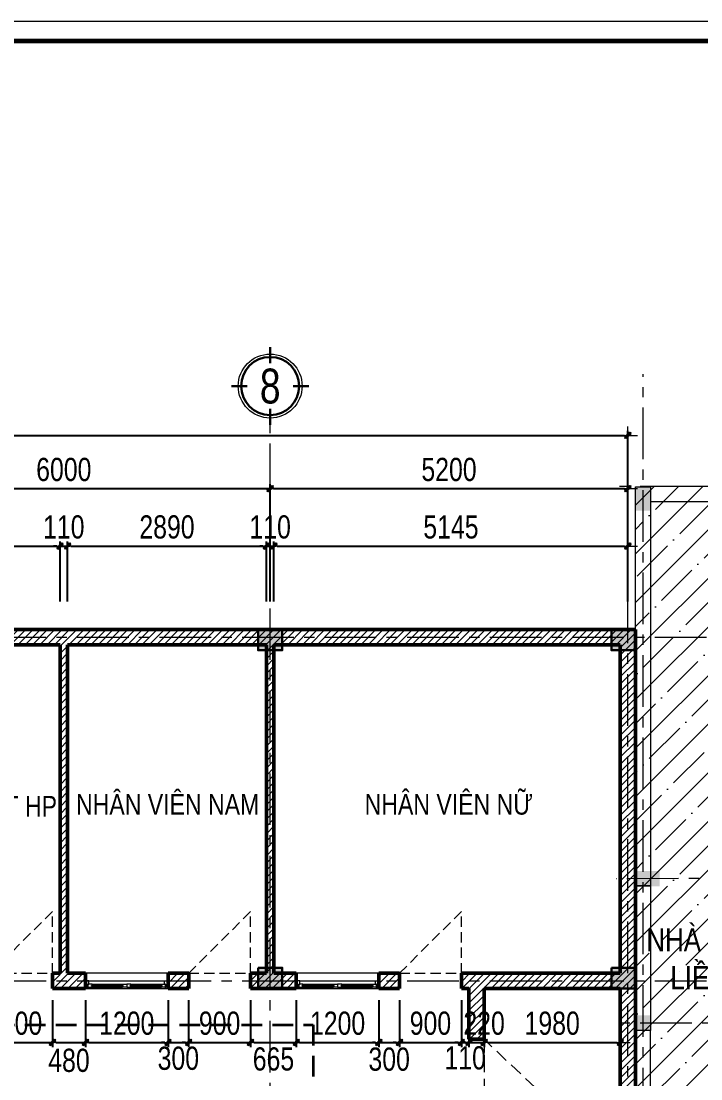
# Model space of a CAD drawing. Header units: millimetres. Extents: x 1109421 to 1726579, y -247837 to 144927.
# Drawn here: x 1675443 to 1685324, y -207145 to -191761 of the extents above; entities that cross this region are included whole.
import ezdxf
from ezdxf.enums import TextEntityAlignment as Align

# ---------------------------------------------------------------- set-up
doc = ezdxf.new("R2010")
doc.units = ezdxf.units.MM
doc.header["$LTSCALE"] = 600
doc.header["$MEASUREMENT"] = 0
for name, pattern in [('00_Hidden', [2.4, 1.6, -0.8]), ('CENTER', [2, 1.25, -0.25, 0.25, -0.25]), ('DASHED', [0.75, 0.5, -0.25]), ('HIDDEN', [0.375, 0.25, -0.125])]:
    doc.linetypes.add(name, pattern=pattern)
doc.layers.get('0').update_dxf_attribs({"lineweight": 0})
doc.layers.get('Defpoints').update_dxf_attribs({"lineweight": 0})
for name, color, linetype, lineweight in [('0.15_Cua', 144, 'Continuous', 15), ('cat1', 30, 'Continuous', 50), ('cat2', 22, 'Continuous', 30), ('dim', 144, 'Continuous', 13), ('hatch1', 136, 'Continuous', 9), ('Khungten_LCDI', 7, 'Continuous', 25), ('LC ISO', 153, 'Continuous', 13), ('LC Khac', 4, 'Continuous', 9), ('LC MANH DUT', 35, 'HIDDEN', 5), ('LC Text1', 3, 'Continuous', 20), ('LC Text2', 7, 'Continuous', 25), ('Noi that', 35, 'Continuous', 9), ('PCCC-BAO CHAY - DAY', 3, 'DASHED', 35), ('thay1', 63, 'Continuous', 18), ('truc', 76, 'CENTER', 9)]:
    doc.layers.add(name, color=color, linetype=linetype, lineweight=lineweight)
doc.styles.add('EG 1', font='VHAVANB.TTF')
doc.styles.add('HOATBIF', font='hoatbif.shx', dxfattribs={"width": 0.8})
doc.styles.add('Khungten', font='VHAVAN.TTF', dxfattribs={"width": 0.9, "height": 5000})
doc.styles.add('T2', font='VHARIAL.TTF', dxfattribs={"width": 0.8})
doc.styles.add('Tahoma', font='tahoma.ttf')
doc.styles.add('Title', font='VHBLACK.TTF')
doc.dimstyles.new('1-135', dxfattribs={"dimscale": 135, "dimtxt": 2.5, "dimasz": 0.35, "dimexe": 0.5, "dimexo": 0, "dimgap": 0.8, "dimtad": 1, "dimdec": 0, "dimzin": 0, "dimdsep": 46, "dimtxsty": 'HOATBIF', "dimblk1": 'DOT', "dimblk2": 'DOT', "dimsah": 1, "dimcen": -1, "dimdle": 1, "dimclrd": 256, "dimclre": 256, "dimclrt": 4, "dimadec": 3, "dimazin": 2, "dimtfac": 0.333333, "dimtdec": 0, "dimtix": 1, "dimtmove": 2, "dimatfit": 3, "dimldrblk": 'DOT', "dimfxl": 1, "dimtvp": 0.833333, "dimtolj": 1, "dimtzin": 0, "dimarcsym": 0})

# ---------------------------------------------------------------- blocks, each defined once
blk = doc.blocks.new('A$Cb3b0a436')
at = {"layer": 'Defpoints', "color": 0, "lineweight": 0}
blk.add_lwpolyline([(6.98, 0), (6.98, 297), (426.98, 297), (426.98, 0)], close=True, dxfattribs=at)
at = {"layer": 'Khungten_LCDI', "color": 5, "lineweight": 60}
blk.add_lwpolyline([(18.98, 2), (18.98, 295), (424.98, 295), (424.98, 2)], close=True, dxfattribs=at)
at = {"color": 7, "style": 'Khungten', "width": 0.8}
for tag, p in [('REVISION', (413.97, 41.04)), ('NGAYHT', (414.44, 32.41))]:
    blk.add_attdef(tag, text='', height=2, dxfattribs=at).set_placement(p, align=Align.CENTER)
at = {"layer": 'LC Text1', "style": 'Title', "width": 1.485915}
for tag, p, p2 in [('TENBANVE1', (388.11, 59.64), (422.38, 59.64)), ('TENBANVE2', (388.11, 52.88), (422.38, 52.88))]:
    blk.add_attdef(tag, text='', height=2.5, dxfattribs=at).set_placement(p, p2, align=Align.FIT)
at = {"layer": 'LC Text1', "style": 'Title', "width": 0.7}
blk.add_attdef('SOBANVE', text='', height=2.5, dxfattribs=at).set_placement((414.6, 9.54), align=Align.CENTER)
blk = doc.blocks.new('t 2')
at = {"layer": 'LC Khac'}
for points in [[(-3380, -1984), (-3600, -1984), (-3600, -1634), (-3380, -1634)], [(-3600, -7448), (-3600, -7228), (-3250, -7228), (-3250, -7448)], [(-3380, -9544), (-3600, -9544), (-3600, -9324), (-3380, -9324)]]:
    blk.add_hatch(color=256, dxfattribs=at).paths.add_polyline_path(points)
at = {"layer": 'LC Khac', "ltscale": 5}
for points in [[(-3381, -7444), (-3601, -7444), (-3601, -1637), (-3381, -1637)], [(-3380, -1854), (-2360, -1854), (-2360, -1634), (-3380, -1634)], [(-3601, -7444), (-3380, -7444), (-3380, -9544), (-3601, -9544)], [(-3600, -12838), (-3380, -12838), (-3380, -9544), (-3600, -9544)]]:
    blk.add_lwpolyline(points, close=True, dxfattribs=at)
at = {"layer": 'truc'}
for p, q in [((-3490, -16837), (-3490, 0)), ((1825, -7337), (-3881, -7338)), ((2019, -9437), (-3881, -9438))]:
    blk.add_line(p, q, dxfattribs=at)
blk.add_lwpolyline([(2019, -1634), (-3881, -1634)], dxfattribs=at)
blk = doc.blocks.new('DOT')
at = {"layer": 'dim'}
for p, q in [((-3, 0), (3, 0)), ((-1, -1), (1, 1))]:
    blk.add_line(p, q, dxfattribs=at)
blk.add_lwpolyline([(0.5, 1), (-1, -0.5), (-0.5, -1), (1, 0.5)], close=True, dxfattribs=at)
blk = doc.blocks.new('*D1649')
at = {"layer": 'Defpoints', "color": 0, "transparency": 16777216}
for p in [(1676008, -199396), (1673173, -200201), (1676008, -200201)]:
    blk.add_point(p, dxfattribs=at)
at = {"layer": 'dim', "lineweight": -2, "transparency": 16777216}
for p, q in [((1673173, -200201), (1673173, -199329)), ((1676008, -200201), (1676008, -199329)), ((1673221, -199396), (1675961, -199396))]:
    blk.add_line(p, q, dxfattribs=at)
at = {"layer": 'dim', "lineweight": -2, "transparency": 16777216, "xscale": 47.25, "yscale": 47.25, "zscale": 47.25, "rotation": 180}
blk.add_blockref('DOT', (1673173, -199396), dxfattribs=at)
at = {"layer": 'dim', "lineweight": -2, "transparency": 16777216, "xscale": 47.25, "yscale": 47.25, "zscale": 47.25}
blk.add_blockref('DOT', (1676008, -199396), dxfattribs=at)
at = {"layer": 'dim', "color": 4, "transparency": 16777216, "insert": (1674591, -199120), "char_height": 337.5, "attachment_point": 5, "style": 'HOATBIF'}
blk.add_mtext('\\A1;2835', dxfattribs=at)
blk = doc.blocks.new('_Dot')
at = {"color": 0, "linetype": 'ByBlock', "lineweight": -2}
blk.add_line((-0.5, 0), (-1, 0), dxfattribs=at)
at = {"color": 0, "linetype": 'ByBlock', "const_width": 0.5}
blk.add_lwpolyline([(-0.25, 0, 1), (0.25, 0, 1)], format="xyb", close=True, dxfattribs=at)
blk = doc.blocks.new('*D1650')
at = {"layer": 'Defpoints', "color": 0, "transparency": 16777216}
for p in [(1676118, -199396), (1676008, -200201), (1676118, -200201)]:
    blk.add_point(p, dxfattribs=at)
at = {"layer": 'dim', "lineweight": -2, "transparency": 16777216}
for p, q in [((1676008, -200201), (1676008, -199329)), ((1676118, -200201), (1676118, -199329)), ((1675961, -199396), (1675914, -199396)), ((1676008, -199396), (1676118, -199396)), ((1676166, -199396), (1676213, -199396))]:
    blk.add_line(p, q, dxfattribs=at)
at = {"layer": 'dim', "lineweight": -2, "transparency": 16777216, "xscale": 47.25, "yscale": 47.25, "zscale": 47.25}
blk.add_blockref('DOT', (1676008, -199396), dxfattribs=at)
at = {"layer": 'dim', "lineweight": -2, "transparency": 16777216, "xscale": 47.25, "yscale": 47.25, "zscale": 47.25, "rotation": 180}
blk.add_blockref('DOT', (1676118, -199396), dxfattribs=at)
at = {"layer": 'dim', "color": 4, "transparency": 16777216, "insert": (1676063, -199120), "char_height": 337.5, "attachment_point": 5, "style": 'HOATBIF'}
blk.add_mtext('\\A1;110', dxfattribs=at)
blk = doc.blocks.new('*D1651')
at = {"layer": 'Defpoints', "color": 0, "transparency": 16777216}
for p in [(1679008, -199396), (1676118, -200201), (1679008, -200201)]:
    blk.add_point(p, dxfattribs=at)
at = {"layer": 'dim', "lineweight": -2, "transparency": 16777216}
for p, q in [((1676118, -200201), (1676118, -199329)), ((1679008, -200201), (1679008, -199329)), ((1676166, -199396), (1678961, -199396))]:
    blk.add_line(p, q, dxfattribs=at)
at = {"layer": 'dim', "lineweight": -2, "transparency": 16777216, "xscale": 47.25, "yscale": 47.25, "zscale": 47.25, "rotation": 180}
blk.add_blockref('DOT', (1676118, -199396), dxfattribs=at)
at = {"layer": 'dim', "lineweight": -2, "transparency": 16777216, "xscale": 47.25, "yscale": 47.25, "zscale": 47.25}
blk.add_blockref('DOT', (1679008, -199396), dxfattribs=at)
at = {"layer": 'dim', "color": 4, "transparency": 16777216, "insert": (1677563, -199120), "char_height": 337.5, "attachment_point": 5, "style": 'HOATBIF'}
blk.add_mtext('\\A1;2890', dxfattribs=at)
blk = doc.blocks.new('*D1652')
at = {"layer": 'Defpoints', "color": 0, "transparency": 16777216}
for p in [(1679118, -199396), (1679008, -200201), (1679118, -200201)]:
    blk.add_point(p, dxfattribs=at)
at = {"layer": 'dim', "lineweight": -2, "transparency": 16777216}
for p, q in [((1679008, -200201), (1679008, -199329)), ((1679118, -200201), (1679118, -199329)), ((1678961, -199396), (1678914, -199396)), ((1679008, -199396), (1679118, -199396)), ((1679166, -199396), (1679213, -199396))]:
    blk.add_line(p, q, dxfattribs=at)
at = {"layer": 'dim', "lineweight": -2, "transparency": 16777216, "xscale": 47.25, "yscale": 47.25, "zscale": 47.25}
blk.add_blockref('DOT', (1679008, -199396), dxfattribs=at)
at = {"layer": 'dim', "lineweight": -2, "transparency": 16777216, "xscale": 47.25, "yscale": 47.25, "zscale": 47.25, "rotation": 180}
blk.add_blockref('DOT', (1679118, -199396), dxfattribs=at)
at = {"layer": 'dim', "color": 4, "transparency": 16777216, "insert": (1679063, -199120), "char_height": 337.5, "attachment_point": 5, "style": 'HOATBIF'}
blk.add_mtext('\\A1;110', dxfattribs=at)
blk = doc.blocks.new('*D1653')
at = {"layer": 'Defpoints', "color": 0, "transparency": 16777216}
for p in [(1684263, -199396), (1679118, -200201), (1684263, -200201)]:
    blk.add_point(p, dxfattribs=at)
at = {"layer": 'dim', "lineweight": -2, "transparency": 16777216}
for p, q in [((1679118, -200201), (1679118, -199329)), ((1684263, -200201), (1684263, -199329)), ((1679166, -199396), (1684216, -199396))]:
    blk.add_line(p, q, dxfattribs=at)
at = {"layer": 'dim', "lineweight": -2, "transparency": 16777216, "xscale": 47.25, "yscale": 47.25, "zscale": 47.25, "rotation": 180}
blk.add_blockref('DOT', (1679118, -199396), dxfattribs=at)
at = {"layer": 'dim', "lineweight": -2, "transparency": 16777216, "xscale": 47.25, "yscale": 47.25, "zscale": 47.25}
blk.add_blockref('DOT', (1684263, -199396), dxfattribs=at)
at = {"layer": 'dim', "color": 4, "transparency": 16777216, "insert": (1681691, -199120), "char_height": 337.5, "attachment_point": 5, "style": 'HOATBIF'}
blk.add_mtext('\\A1;5145', dxfattribs=at)
blk = doc.blocks.new('*D1659')
at = {"layer": 'Defpoints', "color": 0, "transparency": 16777216}
for p in [(1679063, -198561), (1673063, -200201), (1679063, -200201)]:
    blk.add_point(p, dxfattribs=at)
at = {"layer": 'dim', "lineweight": -2, "transparency": 16777216}
for p, q in [((1673063, -200201), (1673063, -198494)), ((1673111, -198561), (1679016, -198561)), ((1679063, -200201), (1679063, -198494))]:
    blk.add_line(p, q, dxfattribs=at)
at = {"layer": 'dim', "lineweight": -2, "transparency": 16777216, "xscale": 47.25, "yscale": 47.25, "zscale": 47.25, "rotation": 180}
blk.add_blockref('DOT', (1673063, -198561), dxfattribs=at)
at = {"layer": 'dim', "lineweight": -2, "transparency": 16777216, "xscale": 47.25, "yscale": 47.25, "zscale": 47.25}
blk.add_blockref('DOT', (1679063, -198561), dxfattribs=at)
at = {"layer": 'dim', "color": 4, "transparency": 16777216, "insert": (1676063, -198284), "char_height": 337.5, "attachment_point": 5, "style": 'HOATBIF'}
blk.add_mtext('\\A1;6000', dxfattribs=at)
blk = doc.blocks.new('KyHieu TrucDinhVi')
at = {"color": 7, "lineweight": 30}
for p, q in [((0, 2.36), (0, 4)), ((-2.36, 0), (-4, 0)), ((2.36, 0), (4, 0)), ((0, -2.36), (0, -4))]:
    blk.add_line(p, q, dxfattribs=at)
blk.add_circle((0, 0), 3.3)
blk.add_circle((0, 0), 3, dxfattribs=at)
at = {"ltscale": 20, "style": 'Tahoma'}
blk.add_attdef('AA', text='', height=3, dxfattribs=at).set_placement((0, 0), align=Align.MIDDLE_CENTER)
blk = doc.blocks.new('*D1661')
at = {"layer": 'Defpoints', "color": 0, "transparency": 16777216}
for p in [(1684263, -197786), (1642463, -200201), (1684263, -200201)]:
    blk.add_point(p, dxfattribs=at)
at = {"layer": 'dim', "lineweight": -2, "transparency": 16777216}
for p, q in [((1642463, -200201), (1642463, -197719)), ((1642511, -197786), (1684216, -197786)), ((1684263, -200201), (1684263, -197719))]:
    blk.add_line(p, q, dxfattribs=at)
at = {"layer": 'dim', "lineweight": -2, "transparency": 16777216, "xscale": 47.25, "yscale": 47.25, "zscale": 47.25, "rotation": 180}
blk.add_blockref('DOT', (1642463, -197786), dxfattribs=at)
at = {"layer": 'dim', "lineweight": -2, "transparency": 16777216, "xscale": 47.25, "yscale": 47.25, "zscale": 47.25}
blk.add_blockref('DOT', (1684263, -197786), dxfattribs=at)
at = {"layer": 'dim', "color": 4, "transparency": 16777216, "insert": (1664413, -197510), "char_height": 337.5, "attachment_point": 5, "style": 'HOATBIF'}
blk.add_mtext('\\A1;41800', dxfattribs=at)
blk = doc.blocks.new('*D1662')
at = {"layer": 'Defpoints', "color": 0, "transparency": 16777216}
for p in [(1684263, -198561), (1679063, -200201), (1684263, -200201)]:
    blk.add_point(p, dxfattribs=at)
at = {"layer": 'dim', "lineweight": -2, "transparency": 16777216}
for p, q in [((1679063, -200201), (1679063, -198494)), ((1679111, -198561), (1684216, -198561)), ((1684263, -200201), (1684263, -198494))]:
    blk.add_line(p, q, dxfattribs=at)
at = {"layer": 'dim', "lineweight": -2, "transparency": 16777216, "xscale": 47.25, "yscale": 47.25, "zscale": 47.25, "rotation": 180}
blk.add_blockref('DOT', (1679063, -198561), dxfattribs=at)
at = {"layer": 'dim', "lineweight": -2, "transparency": 16777216, "xscale": 47.25, "yscale": 47.25, "zscale": 47.25}
blk.add_blockref('DOT', (1684263, -198561), dxfattribs=at)
at = {"layer": 'dim', "color": 4, "transparency": 16777216, "insert": (1681663, -198284), "char_height": 337.5, "attachment_point": 5, "style": 'HOATBIF'}
blk.add_mtext('\\A1;5200', dxfattribs=at)
blk = doc.blocks.new('*D1728')
at = {"layer": 'Defpoints', "color": 0, "transparency": 16777216}
for p in [(1674998, -206003), (1675898, -206003), (1675898, -206615)]:
    blk.add_point(p, dxfattribs=at)
at = {"layer": 'dim', "lineweight": -2, "transparency": 16777216}
for p, q in [((1674998, -206003), (1674998, -206682)), ((1675898, -206003), (1675898, -206682)), ((1674951, -206615), (1674904, -206615)), ((1674998, -206615), (1675898, -206615)), ((1675946, -206615), (1675993, -206615))]:
    blk.add_line(p, q, dxfattribs=at)
at = {"layer": 'dim', "lineweight": -2, "transparency": 16777216, "xscale": 47.25, "yscale": 47.25, "zscale": 47.25}
blk.add_blockref('DOT', (1674998, -206615), dxfattribs=at)
at = {"layer": 'dim', "lineweight": -2, "transparency": 16777216, "xscale": 47.25, "yscale": 47.25, "zscale": 47.25, "rotation": 180}
blk.add_blockref('DOT', (1675898, -206615), dxfattribs=at)
at = {"layer": 'dim', "color": 4, "transparency": 16777216, "insert": (1675448, -206338), "char_height": 337.5, "attachment_point": 5, "style": 'HOATBIF'}
blk.add_mtext('\\A1;900', dxfattribs=at)
blk = doc.blocks.new('*D1729')
at = {"layer": 'Defpoints', "color": 0, "transparency": 16777216}
for p in [(1675898, -206003), (1676378, -206003), (1676378, -206615)]:
    blk.add_point(p, dxfattribs=at)
at = {"layer": 'dim', "lineweight": -2, "transparency": 16777216}
for p, q in [((1675898, -206003), (1675898, -206682)), ((1676378, -206003), (1676378, -206682)), ((1675946, -206615), (1676331, -206615))]:
    blk.add_line(p, q, dxfattribs=at)
at = {"layer": 'dim', "lineweight": -2, "transparency": 16777216, "xscale": 47.25, "yscale": 47.25, "zscale": 47.25, "rotation": 180}
blk.add_blockref('DOT', (1675898, -206615), dxfattribs=at)
at = {"layer": 'dim', "lineweight": -2, "transparency": 16777216, "xscale": 47.25, "yscale": 47.25, "zscale": 47.25}
blk.add_blockref('DOT', (1676378, -206615), dxfattribs=at)
at = {"layer": 'dim', "color": 4, "transparency": 16777216, "insert": (1676138, -206878), "char_height": 337.5, "attachment_point": 5, "style": 'HOATBIF'}
blk.add_mtext('\\A1;480', dxfattribs=at)
blk = doc.blocks.new('*D1730')
at = {"layer": 'Defpoints', "color": 0, "transparency": 16777216}
for p in [(1676378, -206003), (1677578, -206003), (1677578, -206615)]:
    blk.add_point(p, dxfattribs=at)
at = {"layer": 'dim', "lineweight": -2, "transparency": 16777216}
for p, q in [((1676378, -206003), (1676378, -206682)), ((1677578, -206003), (1677578, -206682)), ((1676426, -206615), (1677531, -206615))]:
    blk.add_line(p, q, dxfattribs=at)
at = {"layer": 'dim', "lineweight": -2, "transparency": 16777216, "xscale": 47.25, "yscale": 47.25, "zscale": 47.25, "rotation": 180}
blk.add_blockref('DOT', (1676378, -206615), dxfattribs=at)
at = {"layer": 'dim', "lineweight": -2, "transparency": 16777216, "xscale": 47.25, "yscale": 47.25, "zscale": 47.25}
blk.add_blockref('DOT', (1677578, -206615), dxfattribs=at)
at = {"layer": 'dim', "color": 4, "transparency": 16777216, "insert": (1676978, -206338), "char_height": 337.5, "attachment_point": 5, "style": 'HOATBIF'}
blk.add_mtext('\\A1;1200', dxfattribs=at)
blk = doc.blocks.new('*D1731')
at = {"layer": 'Defpoints', "color": 0, "transparency": 16777216}
for p in [(1677578, -206003), (1677878, -206003), (1677878, -206615)]:
    blk.add_point(p, dxfattribs=at)
at = {"layer": 'dim', "lineweight": -2, "transparency": 16777216}
for p, q in [((1677578, -206003), (1677578, -206682)), ((1677878, -206003), (1677878, -206682)), ((1677531, -206615), (1677484, -206615)), ((1677578, -206615), (1677878, -206615)), ((1677926, -206615), (1677973, -206615))]:
    blk.add_line(p, q, dxfattribs=at)
at = {"layer": 'dim', "lineweight": -2, "transparency": 16777216, "xscale": 47.25, "yscale": 47.25, "zscale": 47.25}
blk.add_blockref('DOT', (1677578, -206615), dxfattribs=at)
at = {"layer": 'dim', "lineweight": -2, "transparency": 16777216, "xscale": 47.25, "yscale": 47.25, "zscale": 47.25, "rotation": 180}
blk.add_blockref('DOT', (1677878, -206615), dxfattribs=at)
at = {"layer": 'dim', "color": 4, "transparency": 16777216, "insert": (1677728, -206848), "char_height": 337.5, "attachment_point": 5, "style": 'HOATBIF'}
blk.add_mtext('\\A1;300', dxfattribs=at)
blk = doc.blocks.new('*D1732')
at = {"layer": 'Defpoints', "color": 0, "transparency": 16777216}
for p in [(1677878, -206003), (1678778, -206003), (1678778, -206615)]:
    blk.add_point(p, dxfattribs=at)
at = {"layer": 'dim', "lineweight": -2, "transparency": 16777216}
for p, q in [((1677878, -206003), (1677878, -206682)), ((1678778, -206003), (1678778, -206682)), ((1677831, -206615), (1677784, -206615)), ((1677878, -206615), (1678778, -206615)), ((1678826, -206615), (1678873, -206615))]:
    blk.add_line(p, q, dxfattribs=at)
at = {"layer": 'dim', "lineweight": -2, "transparency": 16777216, "xscale": 47.25, "yscale": 47.25, "zscale": 47.25}
blk.add_blockref('DOT', (1677878, -206615), dxfattribs=at)
at = {"layer": 'dim', "lineweight": -2, "transparency": 16777216, "xscale": 47.25, "yscale": 47.25, "zscale": 47.25, "rotation": 180}
blk.add_blockref('DOT', (1678778, -206615), dxfattribs=at)
at = {"layer": 'dim', "color": 4, "transparency": 16777216, "insert": (1678328, -206338), "char_height": 337.5, "attachment_point": 5, "style": 'HOATBIF'}
blk.add_mtext('\\A1;900', dxfattribs=at)
blk = doc.blocks.new('*D1733')
at = {"layer": 'Defpoints', "color": 0, "transparency": 16777216}
for p in [(1678778, -206003), (1679443, -206003), (1679443, -206615)]:
    blk.add_point(p, dxfattribs=at)
at = {"layer": 'dim', "lineweight": -2, "transparency": 16777216}
for p, q in [((1678778, -206003), (1678778, -206682)), ((1679443, -206003), (1679443, -206682)), ((1678826, -206615), (1679396, -206615))]:
    blk.add_line(p, q, dxfattribs=at)
at = {"layer": 'dim', "lineweight": -2, "transparency": 16777216, "xscale": 47.25, "yscale": 47.25, "zscale": 47.25, "rotation": 180}
blk.add_blockref('DOT', (1678778, -206615), dxfattribs=at)
at = {"layer": 'dim', "lineweight": -2, "transparency": 16777216, "xscale": 47.25, "yscale": 47.25, "zscale": 47.25}
blk.add_blockref('DOT', (1679443, -206615), dxfattribs=at)
at = {"layer": 'dim', "color": 4, "transparency": 16777216, "insert": (1679111, -206858), "char_height": 337.5, "attachment_point": 5, "style": 'HOATBIF'}
blk.add_mtext('\\A1;665', dxfattribs=at)
blk = doc.blocks.new('*D1734')
at = {"layer": 'Defpoints', "color": 0, "transparency": 16777216}
for p in [(1679443, -206003), (1680643, -206003), (1680643, -206615)]:
    blk.add_point(p, dxfattribs=at)
at = {"layer": 'dim', "lineweight": -2, "transparency": 16777216}
for p, q in [((1679443, -206003), (1679443, -206682)), ((1680643, -206003), (1680643, -206682)), ((1679491, -206615), (1680596, -206615))]:
    blk.add_line(p, q, dxfattribs=at)
at = {"layer": 'dim', "lineweight": -2, "transparency": 16777216, "xscale": 47.25, "yscale": 47.25, "zscale": 47.25, "rotation": 180}
blk.add_blockref('DOT', (1679443, -206615), dxfattribs=at)
at = {"layer": 'dim', "lineweight": -2, "transparency": 16777216, "xscale": 47.25, "yscale": 47.25, "zscale": 47.25}
blk.add_blockref('DOT', (1680643, -206615), dxfattribs=at)
at = {"layer": 'dim', "color": 4, "transparency": 16777216, "insert": (1680043, -206338), "char_height": 337.5, "attachment_point": 5, "style": 'HOATBIF'}
blk.add_mtext('\\A1;1200', dxfattribs=at)
blk = doc.blocks.new('*D1735')
at = {"layer": 'Defpoints', "color": 0, "transparency": 16777216}
for p in [(1680643, -206003), (1680943, -206003), (1680943, -206615)]:
    blk.add_point(p, dxfattribs=at)
at = {"layer": 'dim', "lineweight": -2, "transparency": 16777216}
for p, q in [((1680643, -206003), (1680643, -206682)), ((1680943, -206003), (1680943, -206682)), ((1680596, -206615), (1680549, -206615)), ((1680643, -206615), (1680943, -206615)), ((1680991, -206615), (1681038, -206615))]:
    blk.add_line(p, q, dxfattribs=at)
at = {"layer": 'dim', "lineweight": -2, "transparency": 16777216, "xscale": 47.25, "yscale": 47.25, "zscale": 47.25}
blk.add_blockref('DOT', (1680643, -206615), dxfattribs=at)
at = {"layer": 'dim', "lineweight": -2, "transparency": 16777216, "xscale": 47.25, "yscale": 47.25, "zscale": 47.25, "rotation": 180}
blk.add_blockref('DOT', (1680943, -206615), dxfattribs=at)
at = {"layer": 'dim', "color": 4, "transparency": 16777216, "insert": (1680793, -206861), "char_height": 337.5, "attachment_point": 5, "style": 'HOATBIF'}
blk.add_mtext('\\A1;300', dxfattribs=at)
blk = doc.blocks.new('*D1736')
at = {"layer": 'Defpoints', "color": 0, "transparency": 16777216}
for p in [(1680943, -206003), (1681843, -206003), (1681843, -206615)]:
    blk.add_point(p, dxfattribs=at)
at = {"layer": 'dim', "lineweight": -2, "transparency": 16777216}
for p, q in [((1680943, -206003), (1680943, -206682)), ((1681843, -206003), (1681843, -206682)), ((1680896, -206615), (1680849, -206615)), ((1680943, -206615), (1681843, -206615)), ((1681891, -206615), (1681938, -206615))]:
    blk.add_line(p, q, dxfattribs=at)
at = {"layer": 'dim', "lineweight": -2, "transparency": 16777216, "xscale": 47.25, "yscale": 47.25, "zscale": 47.25}
blk.add_blockref('DOT', (1680943, -206615), dxfattribs=at)
at = {"layer": 'dim', "lineweight": -2, "transparency": 16777216, "xscale": 47.25, "yscale": 47.25, "zscale": 47.25, "rotation": 180}
blk.add_blockref('DOT', (1681843, -206615), dxfattribs=at)
at = {"layer": 'dim', "color": 4, "transparency": 16777216, "insert": (1681393, -206338), "char_height": 337.5, "attachment_point": 5, "style": 'HOATBIF'}
blk.add_mtext('\\A1;900', dxfattribs=at)
blk = doc.blocks.new('*D1737')
at = {"layer": 'Defpoints', "color": 0, "transparency": 16777216}
for p in [(1681843, -206003), (1681953, -206003), (1681953, -206615)]:
    blk.add_point(p, dxfattribs=at)
at = {"layer": 'dim', "lineweight": -2, "transparency": 16777216}
for p, q in [((1681843, -206003), (1681843, -206682)), ((1681953, -206003), (1681953, -206682)), ((1681796, -206615), (1681749, -206615)), ((1681843, -206615), (1681953, -206615)), ((1682001, -206615), (1682048, -206615))]:
    blk.add_line(p, q, dxfattribs=at)
at = {"layer": 'dim', "lineweight": -2, "transparency": 16777216, "xscale": 47.25, "yscale": 47.25, "zscale": 47.25}
blk.add_blockref('DOT', (1681843, -206615), dxfattribs=at)
at = {"layer": 'dim', "lineweight": -2, "transparency": 16777216, "xscale": 47.25, "yscale": 47.25, "zscale": 47.25, "rotation": 180}
blk.add_blockref('DOT', (1681953, -206615), dxfattribs=at)
at = {"layer": 'dim', "color": 4, "transparency": 16777216, "insert": (1681898, -206842), "char_height": 337.5, "attachment_point": 5, "style": 'HOATBIF'}
blk.add_mtext('\\A1;110', dxfattribs=at)
blk = doc.blocks.new('*D1738')
at = {"layer": 'Defpoints', "color": 0, "transparency": 16777216}
for p in [(1681953, -206003), (1682173, -206003), (1682173, -206615)]:
    blk.add_point(p, dxfattribs=at)
at = {"layer": 'dim', "lineweight": -2, "transparency": 16777216}
for p, q in [((1681953, -206003), (1681953, -206682)), ((1682173, -206003), (1682173, -206682)), ((1681906, -206615), (1681859, -206615)), ((1681953, -206615), (1682173, -206615)), ((1682221, -206615), (1682268, -206615))]:
    blk.add_line(p, q, dxfattribs=at)
at = {"layer": 'dim', "lineweight": -2, "transparency": 16777216, "xscale": 47.25, "yscale": 47.25, "zscale": 47.25}
blk.add_blockref('DOT', (1681953, -206615), dxfattribs=at)
at = {"layer": 'dim', "lineweight": -2, "transparency": 16777216, "xscale": 47.25, "yscale": 47.25, "zscale": 47.25, "rotation": 180}
blk.add_blockref('DOT', (1682173, -206615), dxfattribs=at)
at = {"layer": 'dim', "color": 4, "transparency": 16777216, "insert": (1682173, -206338), "char_height": 337.5, "attachment_point": 5, "style": 'HOATBIF'}
blk.add_mtext('\\A1;220', dxfattribs=at)
blk = doc.blocks.new('*D1739')
at = {"layer": 'Defpoints', "color": 0, "transparency": 16777216}
for p in [(1682173, -206003), (1684153, -206003), (1684153, -206615)]:
    blk.add_point(p, dxfattribs=at)
at = {"layer": 'dim', "lineweight": -2, "transparency": 16777216}
for p, q in [((1682173, -206003), (1682173, -206682)), ((1684153, -206003), (1684153, -206682)), ((1682221, -206615), (1684106, -206615))]:
    blk.add_line(p, q, dxfattribs=at)
at = {"layer": 'dim', "lineweight": -2, "transparency": 16777216, "xscale": 47.25, "yscale": 47.25, "zscale": 47.25, "rotation": 180}
blk.add_blockref('DOT', (1682173, -206615), dxfattribs=at)
at = {"layer": 'dim', "lineweight": -2, "transparency": 16777216, "xscale": 47.25, "yscale": 47.25, "zscale": 47.25}
blk.add_blockref('DOT', (1684153, -206615), dxfattribs=at)
at = {"layer": 'dim', "color": 4, "transparency": 16777216, "insert": (1683163, -206338), "char_height": 337.5, "attachment_point": 5, "style": 'HOATBIF'}
blk.add_mtext('\\A1;1980', dxfattribs=at)
blk = doc.blocks.new('*U599')
for p, q in [((35, 0), (1165, 0)), ((50, -110), (1150, -110)), ((660, -20), (1105, -20)), ((660, -60), (1105, -60))]:
    blk.add_line(p, q)
at = {"color": 8, "lineweight": 5}
for p, q in [((95, -20), (540, -20)), ((95, -35), (540, -35)), ((95, -45), (540, -45)), ((95, -60), (540, -60)), ((660, -20), (1105, -20)), ((660, -35), (1105, -35)), ((660, -45), (1105, -45)), ((660, -60), (1105, -60))]:
    blk.add_line(p, q, dxfattribs=at)
for points in [[(0, 0), (35, 0), (35, -60), (50, -60), (50, -110), (0, -110), (0, 0)], [(1200, 0), (1165, 0), (1165, -60), (1150, -60), (1150, -110), (1200, -110), (1200, 0)], [(660, -45), (660, -60), (600, -60), (600, -20), (660, -20), (660, -35), (650, -35), (650, -45), (660, -45)], [(1105, -45), (1105, -60), (1165, -60), (1165, -20), (1105, -20), (1105, -35), (1115, -35), (1115, -45), (1105, -45)]]:
    blk.add_lwpolyline(points)
for points in [[(35, -20), (95, -20), (95, -35), (85, -35), (85, -45), (95, -45), (95, -60), (35, -60)], [(600, -20), (540, -20), (540, -35), (550, -35), (550, -45), (540, -45), (540, -60), (600, -60)]]:
    blk.add_lwpolyline(points, close=True)
for points in [[(95, -29, -0.312187), (102, -35, -0.312187)], [(95, -51, 0.312187), (102, -45, 0.312187)], [(540, -29, 0.312187), (533, -35, 0.312187)], [(540, -51, -0.312187), (533, -45, -0.312187)]]:
    blk.add_lwpolyline(points, format="xyb", dxfattribs=at)
for centre, start, end in [((659, -37), 14.2151, 83.5658), ((659, -43), 276.4342, 345.7849), ((1106, -37), 96.4342, 165.7849), ((1106, -43), 194.2151, 263.5658)]:
    blk.add_arc(centre, 8.25, start, end, dxfattribs=at)
blk = doc.blocks.new('*U600')
for p, q in [((35, 0), (1165, 0)), ((50, -110), (1150, -110)), ((660, -20), (1105, -20)), ((660, -60), (1105, -60))]:
    blk.add_line(p, q)
at = {"color": 8, "lineweight": 5}
for p, q in [((95, -20), (540, -20)), ((95, -35), (540, -35)), ((95, -45), (540, -45)), ((95, -60), (540, -60)), ((660, -20), (1105, -20)), ((660, -35), (1105, -35)), ((660, -45), (1105, -45)), ((660, -60), (1105, -60))]:
    blk.add_line(p, q, dxfattribs=at)
for points in [[(0, 0), (35, 0), (35, -60), (50, -60), (50, -110), (0, -110), (0, 0)], [(1200, 0), (1165, 0), (1165, -60), (1150, -60), (1150, -110), (1200, -110), (1200, 0)], [(660, -45), (660, -60), (600, -60), (600, -20), (660, -20), (660, -35), (650, -35), (650, -45), (660, -45)], [(1105, -45), (1105, -60), (1165, -60), (1165, -20), (1105, -20), (1105, -35), (1115, -35), (1115, -45), (1105, -45)]]:
    blk.add_lwpolyline(points)
for points in [[(35, -20), (95, -20), (95, -35), (85, -35), (85, -45), (95, -45), (95, -60), (35, -60)], [(600, -20), (540, -20), (540, -35), (550, -35), (550, -45), (540, -45), (540, -60), (600, -60)]]:
    blk.add_lwpolyline(points, close=True)
for points in [[(95, -29, -0.312187), (102, -35, -0.312187)], [(95, -51, 0.312187), (102, -45, 0.312187)], [(540, -29, 0.312187), (533, -35, 0.312187)], [(540, -51, -0.312187), (533, -45, -0.312187)]]:
    blk.add_lwpolyline(points, format="xyb", dxfattribs=at)
for centre, start, end in [((659, -37), 14.2151, 83.5658), ((659, -43), 276.4342, 345.7849), ((1106, -37), 96.4342, 165.7849), ((1106, -43), 194.2151, 263.5658)]:
    blk.add_arc(centre, 8.25, start, end, dxfattribs=at)
blk = doc.blocks.new('COT BT')
at = {"layer": 'cat2', "ltscale": 2}
h = blk.add_hatch(color=256, dxfattribs=at)
h.dxf.hatch_style = 1
h.paths.add_polyline_path([(240, 190), (-110, 190), (-110, -110), (240, -110)])
blk.add_lwpolyline([(-110, 190), (240, 190), (240, -110), (-110, -110)], close=True, dxfattribs=at)

msp = doc.modelspace()

# ---------------------------------------------------------------- hatches: boundary and pattern name
at = {"layer": 'hatch1'}
h = msp.add_hatch(dxfattribs=at)
h.set_pattern_fill('ANSI35', color=256, scale=2000)
h.set_pattern_definition([(45, (-405632.86, -255874.6), (-353.55339, 353.55339), []), (45, (-405279.3, -255874.6), (-353.55339, 353.55339), [625, -125, 0, -125])])
h.paths.add_polyline_path([(1686935.2, -198533.3), (1684373.4, -198533.3), (1684373.4, -212830.3), (1686935.2, -212830.3)])
h.paths.add_polyline_path([(1684806.6, -205939.1), (1686494.2, -205939.1), (1686494.2, -205216), (1684806.6, -205216)], flags=24)
h.paths.add_polyline_path([(1684408.5, -205419.6), (1686915.8, -205419.6), (1686915.8, -204688.2), (1684408.5, -204688.2)], flags=24)
h = msp.add_hatch(dxfattribs=at)
h.set_pattern_fill('ANSI31', color=256, scale=600)
h.set_pattern_definition([(45, (-379140.31, -175305.75), (-53.0330086, 53.0330086), [])])
h.paths.add_polyline_path([(1684373.4, -200610.3), (1642353.4, -200610.3), (1642353.4, -206120.3), (1642573.4, -206120.3), (1642573.4, -200830.3), (1644813.4, -200830.3), (1644813.4, -206620.3), (1645033.4, -206620.3), (1645033.4, -200830.3), (1654353.4, -200830.3), (1654353.4, -206020.3), (1654573.4, -206020.3), (1654573.4, -205830.3), (1657853.4, -205830.3), (1657853.4, -205720.3), (1654573.4, -205720.3), (1654573.4, -200830.3), (1659073.4, -200830.3), (1659073.4, -205720.3), (1658853.4, -205720.3), (1658853.4, -205830.3), (1659695.2, -205830.3), (1659915.2, -205610.3), (1659293.4, -205610.3), (1659293.4, -200830.3), (1661753.4, -200830.3), (1661753.4, -205610.3), (1661075.2, -205610.3), (1661295.2, -205830.3), (1664183.4, -205830.3), (1664183.4, -205720.3), (1661973.4, -205720.3), (1661973.4, -200830.3), (1666953.4, -200830.3), (1666953.4, -205720.3), (1667173.4, -205720.3), (1667173.4, -200830.3), (1669998.4, -200830.3), (1669998.4, -203830.3), (1668898.4, -203830.3), (1668898.4, -204710.3), (1669008.4, -204710.3), (1669008.4, -203940.3), (1671008.4, -203940.3), (1671008.4, -204710.3), (1671118.4, -204710.3), (1671118.4, -203830.3), (1670218.4, -203830.3), (1670218.4, -200830.3), (1672953.4, -200830.3), (1672953.4, -205720.3), (1671118.4, -205720.3), (1671118.4, -205610.3), (1671008.4, -205610.3), (1671008.4, -205830.3), (1673498.4, -205830.3), (1673498.4, -205610.3), (1673173.4, -205610.3), (1673173.4, -200830.3), (1676008.4, -200830.3), (1676008.4, -205610.3), (1675898.4, -205610.3), (1675898.4, -205830.3), (1676008.4, -205830.3), (1676378.4, -205830.3), (1676378.4, -205610.3), (1676118.4, -205610.3), (1676118.4, -200830.3), (1679008.4, -200830.3), (1679008.4, -205610.3), (1678778.4, -205610.3), (1678778.4, -205830.3), (1679443.4, -205830.3), (1679443.4, -205610.3), (1679118.4, -205610.3), (1679118.4, -200830.3), (1684153.4, -200830.3), (1684153.4, -205610.3), (1681843.4, -205610.3), (1681843.4, -205830.3), (1681953.4, -205830.3), (1681953.4, -206570.3), (1682173.4, -206570.3), (1682173.4, -205830.3), (1684153.4, -205830.3), (1684153.4, -212610.3), (1683173.4, -212610.3), (1683173.4, -213270.3), (1684373.4, -213270.3), (1684373.4, -212610.3)])
h.paths.add_polyline_path([(1683393.4, -212830.3), (1684153.4, -212830.3), (1684153.4, -213050.3), (1683393.4, -213050.3)], flags=16)
h.paths.add_polyline_path([(1669008.4, -205610.3), (1668898.4, -205610.3), (1668898.4, -205720.3), (1665483.4, -205720.3), (1665483.4, -205830.3), (1669008.4, -205830.3)], flags=17)
h.paths.add_polyline_path([(1674998.4, -205610.3), (1674698.4, -205610.3), (1674698.4, -205830.3), (1674998.4, -205830.3)], flags=17)
h.paths.add_polyline_path([(1677878.4, -205610.3), (1677578.4, -205610.3), (1677578.4, -205830.3), (1677878.4, -205830.3)], flags=17)
h.paths.add_polyline_path([(1680943.4, -205610.3), (1680643.4, -205610.3), (1680643.4, -205830.3), (1680943.4, -205830.3)], flags=17)
h.paths.add_polyline_path([(1682173.4, -207470.3), (1681953.4, -207470.3), (1681953.4, -208610.3), (1680238.4, -208610.3), (1680238.4, -208830.3), (1684153.4, -208830.3), (1684153.4, -208610.3), (1682173.4, -208610.3)], flags=17)
h.paths.add_polyline_path([(1680088.4, -212610.3), (1679063.4, -212610.3), (1679063.4, -208830.3), (1679238.4, -208830.3), (1679238.4, -208610.3), (1678783.4, -208610.3), (1678783.4, -208830.3), (1678953.4, -208830.3), (1678953.4, -212610.3), (1678488.4, -212610.3), (1678488.4, -212830.3), (1678888.4, -212830.3), (1678888.4, -213270.3), (1680088.4, -213270.3)])
h.paths.add_polyline_path([(1679102.9, -212830.3), (1679862.9, -212830.3), (1679862.9, -213050.3), (1679102.9, -213050.3)], flags=16)
h.paths.add_polyline_path([(1676383.4, -208610.3), (1675898.4, -208610.3), (1675898.4, -208830.3), (1676008.4, -208830.3), (1676008.4, -212610.3), (1676118.4, -212610.3), (1676118.4, -208830.3), (1676383.4, -208830.3)], flags=17)
h.paths.add_polyline_path([(1673498.4, -208610.3), (1672788.4, -208610.3), (1672788.4, -208830.3), (1673008.4, -208830.3), (1673008.4, -212610.3), (1673118.4, -212610.3), (1673118.4, -208830.3), (1673498.4, -208830.3)], flags=17)
h.paths.add_polyline_path([(1674998.4, -208610.3), (1674698.4, -208610.3), (1674698.4, -208830.3), (1674998.4, -208830.3)], flags=17)
h.paths.add_polyline_path([(1677883.4, -208610.3), (1677583.4, -208610.3), (1677583.4, -208830.3), (1677883.4, -208830.3)], flags=17)
h.paths.add_polyline_path([(1673903.4, -212610.3), (1673503.4, -212610.3), (1672623.4, -212610.3), (1672223.4, -212610.3), (1672223.4, -212830.3), (1672623.4, -212830.3), (1672623.4, -213050.3), (1673503.4, -213050.3), (1673503.4, -212830.3), (1673903.4, -212830.3)], flags=17)
h.paths.add_polyline_path([(1671488.4, -208610.3), (1666668.4, -208610.3), (1666668.4, -208830.3), (1671488.4, -208830.3)], flags=17)
h.paths.add_polyline_path([(1665368.4, -208610.3), (1664463.4, -208610.3), (1664463.4, -212610.3), (1664573.4, -212610.3), (1664573.4, -208830.3), (1665368.4, -208830.3)], flags=17)
h.paths.add_polyline_path([(1667503.4, -212830.3), (1667903.4, -212830.3), (1667903.4, -212610.3), (1667503.4, -212610.3), (1666623.4, -212610.3), (1666623.4, -212830.3), (1666623.4, -213050.3), (1667503.4, -213050.3)], flags=17)
h.paths.add_polyline_path([(1662303.4, -212610.3), (1661423.4, -212610.3), (1661423.4, -212830.3), (1661423.4, -213050.3), (1662303.4, -213050.3)], flags=17)
h.paths.add_polyline_path([(1659623.4, -212610.3), (1658743.4, -212610.3), (1658343.4, -212610.3), (1658343.4, -212830.3), (1658743.4, -212830.3), (1658743.4, -213050.3), (1659623.4, -213050.3), (1659623.4, -212830.3)], flags=17)
h.paths.add_polyline_path([(1654903.4, -212830.3), (1655303.4, -212830.3), (1655303.4, -212610.3), (1654903.4, -212610.3), (1654573.4, -212610.3), (1654573.4, -208420.3), (1654353.4, -208420.3), (1654353.4, -212610.3), (1654023.4, -212610.3), (1653623.4, -212610.3), (1653623.4, -212830.3), (1654023.4, -212830.3), (1654023.4, -213050.3), (1654903.4, -213050.3)], flags=17)
h.paths.add_polyline_path([(1649303.4, -212610.3), (1648903.4, -212610.3), (1648023.4, -212610.3), (1647623.4, -212610.3), (1647623.4, -212830.3), (1648023.4, -212830.3), (1648023.4, -213050.3), (1648903.4, -213050.3), (1648903.4, -212830.3), (1649303.4, -212830.3)], flags=17)
h.paths.add_polyline_path([(1643633.4, -212610.3), (1643233.4, -212610.3), (1642573.4, -212610.3), (1642573.4, -208320.3), (1642353.4, -208320.3), (1642353.4, -212830.3), (1642353.4, -213050.3), (1643233.4, -213050.3), (1643233.4, -212830.3), (1643633.4, -212830.3)], flags=17)
h.paths.add_polyline_path([(1645033.4, -207920.3), (1644813.4, -207920.3), (1644813.4, -212610.3), (1645033.4, -212610.3)], flags=17)

# ---------------------------------------------------------------- linework, layer by layer
at = {"layer": 'cat1'}
for p, q in [((1642353.4, -200610.3), (1684373.4, -200610.3)), ((1684373.4, -200610.3), (1684373.4, -212610.3)), ((1673173.4, -200830.3), (1676008.4, -200830.3)), ((1676008.4, -205610.3), (1676008.4, -200830.3)), ((1676118.4, -205610.3), (1676118.4, -200830.3)), ((1676118.4, -200830.3), (1679008.4, -200830.3)), ((1679008.4, -205610.3), (1679008.4, -200830.3)), ((1679118.4, -200830.3), (1684153.4, -200830.3)), ((1679118.4, -205610.3), (1679118.4, -200830.3)), ((1684153.4, -205610.3), (1684153.4, -200830.3)), ((1675898.4, -205610.3), (1676008.4, -205610.3)), ((1675898.4, -205610.3), (1675898.4, -205830.3)), ((1675898.4, -205610.3), (1676008.4, -205610.3)), ((1676118.4, -205610.3), (1676378.4, -205610.3)), ((1676378.4, -205610.3), (1676378.4, -205830.3)), ((1677578.4, -205610.3), (1677578.4, -205830.3)), ((1677578.4, -205610.3), (1677878.4, -205610.3)), ((1677878.4, -205610.3), (1677878.4, -205830.3)), ((1678778.4, -205610.3), (1679008.4, -205610.3)), ((1678778.4, -205610.3), (1678778.4, -205830.3)), ((1679118.4, -205610.3), (1679443.4, -205610.3)), ((1679443.4, -205610.3), (1679443.4, -205830.3)), ((1680643.4, -205610.3), (1680643.4, -205830.3)), ((1680643.4, -205610.3), (1680943.4, -205610.3)), ((1680943.4, -205610.3), (1680943.4, -205830.3)), ((1681843.4, -205610.3), (1681843.4, -205830.3)), ((1681843.4, -205610.3), (1684153.4, -205610.3)), ((1676378.4, -205830.3), (1675898.4, -205830.3)), ((1676008.4, -205830.3), (1675898.4, -205830.3)), ((1677878.4, -205830.3), (1677578.4, -205830.3)), ((1679443.4, -205830.3), (1678778.4, -205830.3)), ((1680943.4, -205830.3), (1680643.4, -205830.3)), ((1681953.4, -205830.3), (1681843.4, -205830.3)), ((1681953.4, -206570.3), (1681953.4, -205830.3)), ((1682173.4, -206570.3), (1682173.4, -205830.3)), ((1684153.4, -205830.3), (1682173.4, -205830.3)), ((1684153.4, -212610.3), (1684153.4, -205830.3)), ((1681953.4, -206570.3), (1682173.4, -206570.3))]:
    msp.add_line(p, q, dxfattribs=at)
at = {"layer": 'LC MANH DUT'}
for points in [[(1674998.4, -205610.3), (1675898.4, -205610.3), (1675898.4, -204710.3), (1674998.4, -205610.3)], [(1677878.4, -205610.3), (1678778.4, -205610.3), (1678778.4, -204710.3), (1677878.4, -205610.3)], [(1680943.4, -205610.3), (1681843.4, -205610.3), (1681843.4, -204710.3), (1680943.4, -205610.3)]]:
    msp.add_lwpolyline(points, dxfattribs=at)
at = {"layer": 'Noi that', "linetype": '00_Hidden', "ltscale": 0.2}
for p, q in [((1682173.4, -206570.3), (1682173.4, -207470.3)), ((1683123.4, -207470.3), (1682173.4, -206570.3))]:
    msp.add_line(p, q, dxfattribs=at)
at = {"layer": 'PCCC-BAO CHAY - DAY'}
msp.add_lwpolyline([(1661095.6, -206361.1), (1679686.2, -206361.1), (1679686.2, -209027.8), (1683697.8, -209027.8), (1683697.8, -209729.1)], dxfattribs=at)
at = {"layer": 'thay1'}
for points in [[(1676378.4, -205830.3), (1677578.4, -205830.3), (1677578.4, -205610.3), (1676378.4, -205610.3)], [(1679443.4, -205830.3), (1680643.4, -205830.3), (1680643.4, -205610.3), (1679443.4, -205610.3)]]:
    msp.add_lwpolyline(points, close=True, dxfattribs=at)
at = {"layer": 'truc'}
for p, q in [((1679063.4, -217852.6), (1679063.4, -197632.2)), ((1684263.4, -217609), (1684263.4, -197632.2)), ((1640256.1, -200720.3), (1687226.8, -200720.3)), ((1640256.1, -205720.3), (1687226.8, -205720.3))]:
    msp.add_line(p, q, dxfattribs=at)

# ---------------------------------------------------------------- block references
at = {"xscale": 143.35021493995, "yscale": 143.35021493995, "zscale": 143.35021493995}
msp.add_blockref('A$Cb3b0a436', (1635540, -234336.5), dxfattribs=at)
at = {"layer": '0.15_Cua', "xscale": -1, "rotation": 180}
for name, p in [('*U599', (1676378.4, -205830.3)), ('*U600', (1679443.4, -205830.3))]:
    msp.add_blockref(name, p, dxfattribs=at)
at = {"layer": 'cat1'}
for name, p in [('t 2', (1687973.8, -196895.8)), ('COT BT', (1678998.4, -200800.3)), ('COT BT', (1684133.4, -200800.3)), ('COT BT', (1678998.4, -205720.3)), ('COT BT', (1684133.4, -205720.3))]:
    msp.add_blockref(name, p, dxfattribs=at)
at = {"layer": 'LC ISO'}
ref = msp.add_blockref('KyHieu TrucDinhVi', (1679063.4, -197068.8), dxfattribs=dict(at, xscale=140.8352653944289, yscale=140.8352653944289, zscale=140.8352653944289))
ref.add_attrib('AA', '8', dxfattribs={"layer": '0', "ltscale": 20, "height": 507, "style": 'EG 1', "width": 0.8}).set_placement((1679063.4, -197068.8), align=Align.MIDDLE_CENTER)

# ---------------------------------------------------------------- texts
at = {"layer": 'LC Text2', "style": 'T2', "width": 0.8}
for s, height, p in [('phßng test HP', 300, (1673226.2, -203329.9)), ('nh©n viªn nam', 300, (1676241.1, -203303.9)), ('nh©n viªn n÷', 300, (1680436.7, -203301.9)), ('nhµ 3 tÇng', 337.5, (1684530.4, -205292)), ('liÒn kÒ', 337.5, (1684880.5, -205841))]:
    msp.add_text(s, height=height, dxfattribs=at).set_placement(p)

# ---------------------------------------------------------------- dimensions: what is measured, and where the dimension line sits
at = {"layer": 'dim'}
for base, p1, p2, picture, middle in [((1684263.4, -197786.4), (1642463.4, -200200.8), (1684263.4, -200200.8), '*D1661', (1664413, -197509.7)), ((1676378.4, -206615), (1675898.4, -206002.7), (1676378.4, -206002.7), '*D1729', (1676138.4, -206878.5)), ((1677878.4, -206615), (1677578.4, -206002.7), (1677878.4, -206002.7), '*D1731', (1677728.4, -206848.4)), ((1679443.4, -206615), (1678778.4, -206002.7), (1679443.4, -206002.7), '*D1733', (1679110.9, -206857.6)), ((1680943.4, -206615), (1680643.4, -206002.7), (1680943.4, -206002.7), '*D1735', (1680793.4, -206861)), ((1681953.4, -206615), (1681843.4, -206002.7), (1681953.4, -206002.7), '*D1737', (1681898.4, -206842.1)), ((1682173.4, -206615), (1681953.4, -206002.7), (1682173.4, -206002.7), '*D1738', (1682173.4, -206338.2))]:
    dim = msp.add_linear_dim(base=base, p1=p1, p2=p2, dimstyle='1-135', dxfattribs=at)
    dim.commit()
    dim.dimension.update_dxf_attribs({"geometry": picture, "text_midpoint": middle, "dimtype": 160})
for base, p1, p2, picture, middle in [((1679063.4, -198561.1), (1673063.4, -200200.8), (1679063.4, -200200.8), '*D1659', (1676063.4, -198284.4)), ((1684263.4, -198561.1), (1679063.4, -200200.8), (1684263.4, -200200.8), '*D1662', (1681663.4, -198284.4)), ((1676008.4, -199396.5), (1673173.4, -200200.8), (1676008.4, -200200.8), '*D1649', (1674590.9, -199119.7)), ((1676118.4, -199396.5), (1676008.4, -200200.8), (1676118.4, -200200.8), '*D1650', (1676063.4, -199119.7)), ((1679008.4, -199396.5), (1676118.4, -200200.8), (1679008.4, -200200.8), '*D1651', (1677563.4, -199119.7)), ((1679118.4, -199396.5), (1679008.4, -200200.8), (1679118.4, -200200.8), '*D1652', (1679063.4, -199119.7)), ((1684263.4, -199396.5), (1679118.4, -200200.8), (1684263.4, -200200.8), '*D1653', (1681690.9, -199119.7)), ((1675898.4, -206615), (1674998.4, -206002.7), (1675898.4, -206002.7), '*D1728', (1675448.4, -206338.2)), ((1677578.4, -206615), (1676378.4, -206002.7), (1677578.4, -206002.7), '*D1730', (1676978.4, -206338.2)), ((1678778.4, -206615), (1677878.4, -206002.7), (1678778.4, -206002.7), '*D1732', (1678328.4, -206338.2)), ((1680643.4, -206615), (1679443.4, -206002.7), (1680643.4, -206002.7), '*D1734', (1680043.4, -206338.2)), ((1681843.4, -206615), (1680943.4, -206002.7), (1681843.4, -206002.7), '*D1736', (1681393.4, -206338.2)), ((1684153.4, -206615), (1682173.4, -206002.7), (1684153.4, -206002.7), '*D1739', (1683163.4, -206338.2))]:
    dim = msp.add_linear_dim(base=base, p1=p1, p2=p2, dimstyle='1-135', dxfattribs=at)
    dim.commit()
    dim.dimension.update_dxf_attribs({"geometry": picture, "text_midpoint": middle})

doc.saveas('drawing.dxf')
